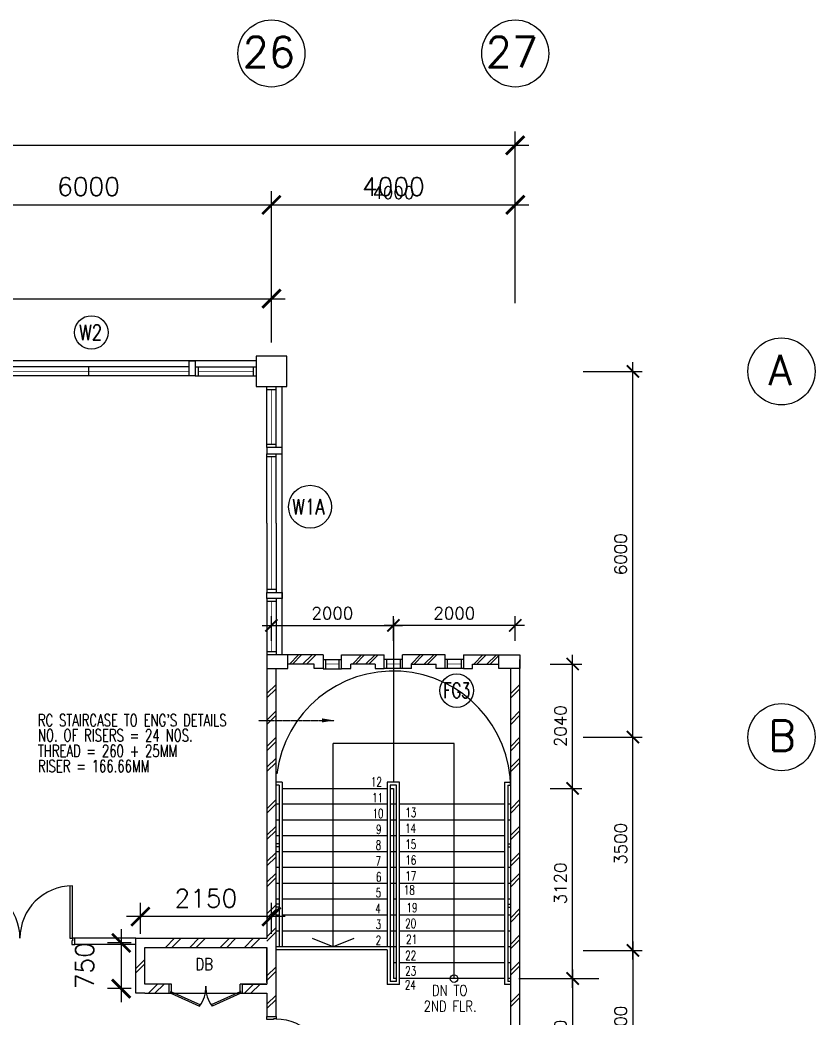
# Model space of a CAD drawing. Extents: x 2266480 to 2405436, y -858634 to -757865.
# Drawn here: x 2392394 to 2405436, y -775532 to -759158 of the extents above; entities that cross this region are included whole.
import ezdxf

# ---------------------------------------------------------------- set-up
doc = ezdxf.new("R2010")
doc.units = 0
doc.header["$LTSCALE"] = 10
doc.header["$MEASUREMENT"] = 0
doc.linetypes.add('DASHDOT', pattern=[1, 0.5, -0.25, 0, -0.25])
doc.linetypes.add('DIVIDE', pattern=[1.25, 0.5, -0.25, 0, -0.25, 0, -0.25])
doc.layers.get('0').update_dxf_attribs({"linetype": 'CONTINUOUS'})
doc.layers.get('DEFPOINTS').update_dxf_attribs({"linetype": 'CONTINUOUS'})
for name, color, linetype in [('COL', 3, 'CONTINUOUS'), ('DIM', 7, 'CONTINUOUS'), ('DOOR', 5, 'CONTINUOUS'), ('DR', 7, 'CONTINUOUS'), ('FG-T', 7, 'CONTINUOUS'), ('GRID-T', 7, 'CONTINUOUS'), ('H', 1, 'CONTINUOUS'), ('hatch', 7, 'CONTINUOUS'), ('LINE', 7, 'CONTINUOUS'), ('partition', 7, 'CONTINUOUS'), ('PL', 5, 'CONTINUOUS'), ('stair', 7, 'CONTINUOUS'), ('T25', 7, 'CONTINUOUS'), ('WALL', 2, 'CONTINUOUS'), ('WIN', 5, 'CONTINUOUS'), ('WIN-T', 7, 'CONTINUOUS'), ('WP', 50, 'DIVIDE')]:
    doc.layers.add(name, color=color, linetype=linetype)
doc.styles.add('ROMANS', font='romans')
doc.styles.get("Standard").update_dxf_attribs({"font": 'ROMANS.SHX'})
doc.dimstyles.new('STANDARD$0', dxfattribs={"dimscale": 0, "dimtxt": 8, "dimasz": 6, "dimexe": 1, "dimexo": 1, "dimgap": 3, "dimtad": 1, "dimdec": 0, "dimlfac": -1, "dimrnd": 1, "dimzin": 0, "dimdsep": 46, "dimtxsty": 'Standard', "dimcen": 0, "dimclrd": 5, "dimclre": 250, "dimadec": 0, "dimazin": 0, "dimtfac": 1, "dimtdec": 4, "dimtofl": 0, "dimtmove": 0, "dimatfit": 3, "dimfxl": 1, "dimtolj": 1, "dimtzin": 0, "dimarcsym": 0})

# ---------------------------------------------------------------- blocks, each defined once
blk = doc.blocks.new('_ARCHTICK')
at = {"color": 0, "linetype": 'ByBlock', "const_width": 0.15}
blk.add_lwpolyline([(-0.5, -0.5), (0.5, 0.5)], dxfattribs=at)
blk = doc.blocks.new('*D69')
at = {"layer": 'DEFPOINTS', "color": 0, "transparency": 16777216}
for p in [(2400519, -762192), (2396519, -763953), (2400519, -763953)]:
    blk.add_point(p, dxfattribs=at)
at = {"layer": 'DIM', "color": 7, "lineweight": -2, "transparency": 16777216}
for p, q in [((2396519, -763803), (2396519, -762042)), ((2400519, -763803), (2400519, -762042)), ((2396369, -762192), (2400669, -762192))]:
    blk.add_line(p, q, dxfattribs=at)
at = {"layer": 'DIM', "color": 7, "lineweight": -2, "transparency": 16777216, "xscale": 200, "yscale": 200, "zscale": 200, "rotation": 180}
blk.add_blockref('_ARCHTICK', (2396519, -762192), dxfattribs=at)
at = {"layer": 'DIM', "color": 7, "lineweight": -2, "transparency": 16777216, "xscale": 200, "yscale": 200, "zscale": 200}
blk.add_blockref('_ARCHTICK', (2400519, -762192), dxfattribs=at)
at = {"layer": 'DIM', "color": 7, "transparency": 16777216, "insert": (2398519, -761992), "char_height": 200, "attachment_point": 5, "style": 'ROMANS'}
blk.add_mtext('\\A1;4000', dxfattribs=at)
blk = doc.blocks.new('*D181')
at = {"layer": 'DEFPOINTS', "color": 0, "transparency": 16777216}
for p in [(2400940, -771764), (2401460, -771764), (2400940, -774884)]:
    blk.add_point(p, dxfattribs=at)
at = {"layer": 'DIM', "color": 7, "lineweight": -2, "transparency": 16777216}
for p, q in [((2401460, -775034), (2401460, -771614)), ((2401090, -771764), (2401610, -771764)), ((2401090, -774884), (2401610, -774884))]:
    blk.add_line(p, q, dxfattribs=at)
at = {"layer": 'DIM', "color": 7, "lineweight": -2, "transparency": 16777216, "xscale": 200, "yscale": 200, "zscale": 200}
for p, rotation in [((2401460, -771764), 90), ((2401460, -774884), 270)]:
    blk.add_blockref('_ARCHTICK', p, dxfattribs=dict(at, rotation=rotation))
at = {"layer": 'DIM', "color": 7, "transparency": 16777216, "insert": (2401260, -773324), "char_height": 200, "attachment_point": 5, "rotation": 90, "style": 'ROMANS'}
blk.add_mtext('\\A1;3120', dxfattribs=at)
blk = doc.blocks.new('*D182')
at = {"layer": 'DEFPOINTS', "color": 0, "transparency": 16777216}
for p in [(2400940, -769724), (2401460, -769724), (2400940, -771764)]:
    blk.add_point(p, dxfattribs=at)
at = {"layer": 'DIM', "color": 7, "lineweight": -2, "transparency": 16777216}
for p, q in [((2401460, -771914), (2401460, -769574)), ((2401090, -769724), (2401610, -769724)), ((2401090, -771764), (2401610, -771764))]:
    blk.add_line(p, q, dxfattribs=at)
at = {"layer": 'DIM', "color": 7, "lineweight": -2, "transparency": 16777216, "xscale": 200, "yscale": 200, "zscale": 200}
for p, rotation in [((2401460, -769724), 90), ((2401460, -771764), 270)]:
    blk.add_blockref('_ARCHTICK', p, dxfattribs=dict(at, rotation=rotation))
at = {"layer": 'DIM', "color": 7, "transparency": 16777216, "insert": (2401260, -770744), "char_height": 200, "attachment_point": 5, "rotation": 90, "style": 'ROMANS'}
blk.add_mtext('\\A1;2040', dxfattribs=at)
blk = doc.blocks.new('*D183')
at = {"layer": 'DEFPOINTS', "color": 0, "transparency": 16777216}
for p in [(2400940, -774884), (2400940, -776924), (2401460, -776924)]:
    blk.add_point(p, dxfattribs=at)
at = {"layer": 'DIM', "color": 7, "lineweight": -2, "transparency": 16777216}
for p, q in [((2401460, -774734), (2401460, -777074)), ((2401090, -774884), (2401610, -774884)), ((2401090, -776924), (2401610, -776924))]:
    blk.add_line(p, q, dxfattribs=at)
at = {"layer": 'DIM', "color": 7, "lineweight": -2, "transparency": 16777216, "xscale": 200, "yscale": 200, "zscale": 200}
for p, rotation in [((2401460, -774884), 90), ((2401460, -776924), 270)]:
    blk.add_blockref('_ARCHTICK', p, dxfattribs=dict(at, rotation=rotation))
at = {"layer": 'DIM', "color": 7, "transparency": 16777216, "insert": (2401260, -775904), "char_height": 200, "attachment_point": 5, "rotation": 90, "style": 'ROMANS'}
blk.add_mtext('\\A1;2040', dxfattribs=at)
blk = doc.blocks.new('*D184')
at = {"layer": 'DEFPOINTS', "color": 0, "transparency": 16777216}
for p in [(2401481, -774424), (2401481, -776924), (2402449, -776924)]:
    blk.add_point(p, dxfattribs=at)
at = {"layer": 'DIM', "color": 7, "lineweight": -2, "transparency": 16777216}
for p, q in [((2402449, -774274), (2402449, -777074)), ((2401631, -774424), (2402599, -774424)), ((2401631, -776924), (2402599, -776924))]:
    blk.add_line(p, q, dxfattribs=at)
at = {"layer": 'DIM', "color": 7, "lineweight": -2, "transparency": 16777216, "xscale": 200, "yscale": 200, "zscale": 200}
for p, rotation in [((2402449, -774424), 90), ((2402449, -776924), 270)]:
    blk.add_blockref('_ARCHTICK', p, dxfattribs=dict(at, rotation=rotation))
at = {"layer": 'DIM', "color": 7, "transparency": 16777216, "insert": (2402249, -775674), "char_height": 200, "attachment_point": 5, "rotation": 90, "style": 'ROMANS'}
blk.add_mtext('\\A1;2500', dxfattribs=at)
blk = doc.blocks.new('*D185')
at = {"layer": 'DEFPOINTS', "color": 0, "transparency": 16777216}
for p in [(2401481, -764924), (2402449, -764924), (2401481, -770924)]:
    blk.add_point(p, dxfattribs=at)
at = {"layer": 'DIM', "color": 7, "lineweight": -2, "transparency": 16777216}
for p, q in [((2402449, -771074), (2402449, -764774)), ((2401631, -764924), (2402599, -764924)), ((2401631, -770924), (2402599, -770924))]:
    blk.add_line(p, q, dxfattribs=at)
at = {"layer": 'DIM', "color": 7, "lineweight": -2, "transparency": 16777216, "xscale": 200, "yscale": 200, "zscale": 200}
for p, rotation in [((2402449, -764924), 90), ((2402449, -770924), 270)]:
    blk.add_blockref('_ARCHTICK', p, dxfattribs=dict(at, rotation=rotation))
at = {"layer": 'DIM', "color": 7, "transparency": 16777216, "insert": (2402249, -767924), "char_height": 200, "attachment_point": 5, "rotation": 90, "style": 'ROMANS'}
blk.add_mtext('\\A1;6000', dxfattribs=at)
blk = doc.blocks.new('*D186')
at = {"layer": 'DEFPOINTS', "color": 0, "transparency": 16777216}
for p in [(2401481, -770924), (2402449, -770924), (2401481, -774424)]:
    blk.add_point(p, dxfattribs=at)
at = {"layer": 'DIM', "color": 7, "lineweight": -2, "transparency": 16777216}
for p, q in [((2402449, -774574), (2402449, -770774)), ((2401631, -770924), (2402599, -770924)), ((2401631, -774424), (2402599, -774424))]:
    blk.add_line(p, q, dxfattribs=at)
at = {"layer": 'DIM', "color": 7, "lineweight": -2, "transparency": 16777216, "xscale": 200, "yscale": 200, "zscale": 200}
for p, rotation in [((2402449, -770924), 90), ((2402449, -774424), 270)]:
    blk.add_blockref('_ARCHTICK', p, dxfattribs=dict(at, rotation=rotation))
at = {"layer": 'DIM', "color": 7, "transparency": 16777216, "insert": (2402249, -772674), "char_height": 200, "attachment_point": 5, "rotation": 90, "style": 'ROMANS'}
blk.add_mtext('\\A1;3500', dxfattribs=at)
blk = doc.blocks.new('*D118')
at = {"layer": 'DEFPOINTS', "color": 0, "transparency": 16777216}
for p in [(2398519, -769091), (2398519, -769494), (2400519, -769494)]:
    blk.add_point(p, dxfattribs=at)
at = {"layer": 'DIM', "color": 7, "lineweight": -2, "transparency": 16777216}
for p, q in [((2398519, -769344), (2398519, -768941)), ((2400519, -769344), (2400519, -768941)), ((2400669, -769091), (2398369, -769091))]:
    blk.add_line(p, q, dxfattribs=at)
at = {"layer": 'DIM', "color": 7, "lineweight": -2, "transparency": 16777216, "xscale": 200, "yscale": 200, "zscale": 200}
for p, rotation in [((2398519, -769091), 180.0000000117394), ((2400519, -769091), 1.173932950848666e-08)]:
    blk.add_blockref('_ARCHTICK', p, dxfattribs=dict(at, rotation=rotation))
at = {"layer": 'DIM', "color": 7, "transparency": 16777216, "insert": (2399519, -768891), "char_height": 200, "attachment_point": 5, "rotation": 0, "style": 'ROMANS'}
blk.add_mtext('\\A1;2000', dxfattribs=at)
blk = doc.blocks.new('*D119')
at = {"layer": 'DEFPOINTS', "color": 0, "transparency": 16777216}
for p in [(2398519, -769091), (2396519, -769494), (2398519, -769494)]:
    blk.add_point(p, dxfattribs=at)
at = {"layer": 'DIM', "color": 7, "lineweight": -2, "transparency": 16777216}
for p, q in [((2396519, -769344), (2396519, -768941)), ((2398519, -769344), (2398519, -768941)), ((2396369, -769091), (2398669, -769091))]:
    blk.add_line(p, q, dxfattribs=at)
at = {"layer": 'DIM', "color": 7, "lineweight": -2, "transparency": 16777216, "xscale": 200, "yscale": 200, "zscale": 200, "rotation": 180}
blk.add_blockref('_ARCHTICK', (2396519, -769091), dxfattribs=at)
at = {"layer": 'DIM', "color": 7, "lineweight": -2, "transparency": 16777216, "xscale": 200, "yscale": 200, "zscale": 200}
blk.add_blockref('_ARCHTICK', (2398519, -769091), dxfattribs=at)
at = {"layer": 'DIM', "color": 7, "transparency": 16777216, "insert": (2397519, -768891), "char_height": 200, "attachment_point": 5, "style": 'ROMANS'}
blk.add_mtext('\\A1;2000', dxfattribs=at)
blk = doc.blocks.new('DR-900-B')
at = {"layer": 'DR'}
for p, q in [((0, 900), (-150, 900)), ((-150, 900), (-150, 860)), ((-150, 860), (-110, 860)), ((-110, 860), (-110, 850)), ((-110, 850), (0, 850)), ((0, 850), (0, 900)), ((-150, 40), (-970, 40)), ((-969, 80), (-150, 80)), ((-150, 80), (-150, 40)), ((-150, 40), (-110, 40)), ((-150, 0), (-150, 40)), ((0, 0), (-150, 0)), ((-110, 50), (0, 50)), ((-110, 40), (-110, 50)), ((0, 50), (0, 0))]:
    blk.add_line(p, q, dxfattribs=at)
blk.add_arc((-150, 40), 820, 90, 180, dxfattribs=at)
blk = doc.blocks.new('*D282')
at = {"layer": 'DEFPOINTS', "color": 0, "transparency": 16777216}
for p in [(2396519, -762192), (2390519, -763953), (2396519, -763953)]:
    blk.add_point(p, dxfattribs=at)
at = {"layer": 'DIM', "color": 7, "lineweight": -2, "transparency": 16777216}
for p, q in [((2390519, -763728), (2390519, -761967)), ((2396519, -763728), (2396519, -761967)), ((2390294, -762192), (2396744, -762192))]:
    blk.add_line(p, q, dxfattribs=at)
at = {"layer": 'DIM', "color": 7, "lineweight": -2, "transparency": 16777216, "xscale": 300, "yscale": 300, "zscale": 300, "rotation": 180}
blk.add_blockref('_ARCHTICK', (2390519, -762192), dxfattribs=at)
at = {"layer": 'DIM', "color": 7, "lineweight": -2, "transparency": 16777216, "xscale": 300, "yscale": 300, "zscale": 300}
blk.add_blockref('_ARCHTICK', (2396519, -762192), dxfattribs=at)
at = {"layer": 'DIM', "color": 7, "transparency": 16777216, "insert": (2393519, -761892), "char_height": 300, "attachment_point": 5, "style": 'ROMANS'}
blk.add_mtext('\\A1;6000', dxfattribs=at)
blk = doc.blocks.new('*D283')
at = {"layer": 'DEFPOINTS', "color": 0, "transparency": 16777216}
for p in [(2400519, -762192), (2396519, -763953), (2400519, -763953)]:
    blk.add_point(p, dxfattribs=at)
at = {"layer": 'DIM', "color": 7, "lineweight": -2, "transparency": 16777216}
for p, q in [((2396519, -763728), (2396519, -761967)), ((2400519, -763728), (2400519, -761967)), ((2396294, -762192), (2400744, -762192))]:
    blk.add_line(p, q, dxfattribs=at)
at = {"layer": 'DIM', "color": 7, "lineweight": -2, "transparency": 16777216, "xscale": 300, "yscale": 300, "zscale": 300, "rotation": 180}
blk.add_blockref('_ARCHTICK', (2396519, -762192), dxfattribs=at)
at = {"layer": 'DIM', "color": 7, "lineweight": -2, "transparency": 16777216, "xscale": 300, "yscale": 300, "zscale": 300}
blk.add_blockref('_ARCHTICK', (2400519, -762192), dxfattribs=at)
at = {"layer": 'DIM', "color": 7, "transparency": 16777216, "insert": (2398519, -761892), "char_height": 300, "attachment_point": 5, "style": 'ROMANS'}
blk.add_mtext('\\A1;4000', dxfattribs=at)
blk = doc.blocks.new('*D284')
at = {"layer": 'DEFPOINTS', "color": 0, "transparency": 16777216}
for p in [(2400519, -761215), (2325519, -763953), (2400519, -763953)]:
    blk.add_point(p, dxfattribs=at)
at = {"layer": 'DIM', "color": 7, "lineweight": -2, "transparency": 16777216}
for p, q in [((2325519, -763728), (2325519, -760990)), ((2400519, -763728), (2400519, -760990)), ((2325294, -761215), (2400744, -761215))]:
    blk.add_line(p, q, dxfattribs=at)
at = {"layer": 'DIM', "color": 7, "lineweight": -2, "transparency": 16777216, "xscale": 300, "yscale": 300, "zscale": 300, "rotation": 180}
blk.add_blockref('_ARCHTICK', (2325519, -761215), dxfattribs=at)
at = {"layer": 'DIM', "color": 7, "lineweight": -2, "transparency": 16777216, "xscale": 300, "yscale": 300, "zscale": 300}
blk.add_blockref('_ARCHTICK', (2400519, -761215), dxfattribs=at)
at = {"layer": 'DIM', "color": 7, "transparency": 16777216, "insert": (2363019, -760915), "char_height": 300, "attachment_point": 5, "style": 'ROMANS'}
blk.add_mtext('\\A1;75000', dxfattribs=at)
blk = doc.blocks.new('*D288')
at = {"layer": 'DEFPOINTS', "color": 0, "transparency": 16777216}
for p in [(2394369, -773868), (2394369, -774374), (2396519, -774374)]:
    blk.add_point(p, dxfattribs=at)
at = {"layer": 'DIM', "color": 7, "lineweight": -2, "transparency": 16777216}
for p, q in [((2394369, -774149), (2394369, -773643)), ((2396519, -774149), (2396519, -773643)), ((2396744, -773868), (2394144, -773868))]:
    blk.add_line(p, q, dxfattribs=at)
at = {"layer": 'DIM', "color": 7, "lineweight": -2, "transparency": 16777216, "xscale": 300, "yscale": 300, "zscale": 300, "rotation": 180}
blk.add_blockref('_ARCHTICK', (2394369, -773868), dxfattribs=at)
at = {"layer": 'DIM', "color": 7, "lineweight": -2, "transparency": 16777216, "xscale": 300, "yscale": 300, "zscale": 300}
blk.add_blockref('_ARCHTICK', (2396519, -773868), dxfattribs=at)
at = {"layer": 'DIM', "color": 7, "transparency": 16777216, "insert": (2395444, -773568), "char_height": 300, "attachment_point": 5, "style": 'ROMANS'}
blk.add_mtext('\\A1;2150', dxfattribs=at)
blk = doc.blocks.new('*D289')
at = {"layer": 'DEFPOINTS', "color": 0, "transparency": 16777216}
for p in [(2394444, -774299), (2394055, -775049), (2394444, -775049)]:
    blk.add_point(p, dxfattribs=at)
at = {"layer": 'DIM', "color": 7, "lineweight": -2, "transparency": 16777216}
for p, q in [((2394055, -774074), (2394055, -775274)), ((2394219, -774299), (2393830, -774299)), ((2394219, -775049), (2393830, -775049))]:
    blk.add_line(p, q, dxfattribs=at)
at = {"layer": 'DIM', "color": 7, "lineweight": -2, "transparency": 16777216, "xscale": 300, "yscale": 300, "zscale": 300}
for p, rotation in [((2394055, -774299), 90), ((2394055, -775049), 270)]:
    blk.add_blockref('_ARCHTICK', p, dxfattribs=dict(at, rotation=rotation))
at = {"layer": 'DIM', "color": 7, "transparency": 16777216, "insert": (2393455, -774674), "char_height": 300, "attachment_point": 5, "rotation": 90, "style": 'ROMANS'}
blk.add_mtext('\\A1;750', dxfattribs=at)
blk = doc.blocks.new('*D305')
at = {"layer": 'DEFPOINTS', "color": 0, "transparency": 16777216}
for p in [(2396519, -763731), (2382019, -764187), (2396519, -764674)]:
    blk.add_point(p, dxfattribs=at)
at = {"layer": 'DIM', "color": 7, "lineweight": -2, "transparency": 16777216}
for p, q in [((2382019, -763962), (2382019, -763506)), ((2396519, -764449), (2396519, -763506)), ((2381794, -763731), (2396744, -763731))]:
    blk.add_line(p, q, dxfattribs=at)
at = {"layer": 'DIM', "color": 7, "lineweight": -2, "transparency": 16777216, "xscale": 300, "yscale": 300, "zscale": 300, "rotation": 180}
blk.add_blockref('_ARCHTICK', (2382019, -763731), dxfattribs=at)
at = {"layer": 'DIM', "color": 7, "lineweight": -2, "transparency": 16777216, "xscale": 300, "yscale": 300, "zscale": 300}
blk.add_blockref('_ARCHTICK', (2396519, -763731), dxfattribs=at)
at = {"layer": 'DIM', "color": 7, "transparency": 16777216, "insert": (2389269, -763431), "char_height": 300, "attachment_point": 5, "style": 'ROMANS'}
blk.add_mtext('\\A1;14500', dxfattribs=at)
blk = doc.blocks.new('A$C158D7994')
at = {"layer": 'WP', "linetype": 'DASHDOT'}
blk.add_line((70860, -1075), (72104, -1075), dxfattribs=at)
blk.add_solid([(71904, -1042), (71904, -1109), (72104, -1075)], dxfattribs=at)
at = {"layer": 'WP', "linetype": 'DASHDOT', "style": 'ROMANS', "width": 0.7}
for s, p in [("RC STAIRCASE TO ENG'S DETAILS", (67243, -1172)), ('NO. OF RISERS = 24 NOS.', (67244, -1420)), ('THREAD = 260 + 25MM', (67244, -1675)), ('RISER = 166.66MM', (67244, -1925))]:
    blk.add_text(s, height=200, dxfattribs=at).set_placement(p)

msp = doc.modelspace()

# ---------------------------------------------------------------- linework, layer by layer
at = {"color": 0}
for p, q in [((2396269.4, -764749.1), (2390769.4, -764749.1)), ((2396694.4, -769574.1), (2396694.4, -765174.1))]:
    msp.add_line(p, q, dxfattribs=at)
at = {"layer": 'COL', "color": 0}
for points in [[(2396769.4, -764674.1), (2396269.4, -764674.1), (2396269.4, -765174.1), (2396769.4, -765174.1)], [(2396787.4, -769574.1), (2396444.4, -769574.1), (2396444.4, -769799.1), (2396787.4, -769799.1)], [(2396787.4, -769574.1), (2396444.4, -769574.1), (2396444.4, -769799.1), (2396787.4, -769799.1)], [(2400251.4, -769574.1), (2400594.4, -769574.1), (2400594.4, -769799.1), (2400251.4, -769799.1)]]:
    msp.add_lwpolyline(points, close=True, dxfattribs=at)
at = {"layer": 'DOOR', "color": 0}
for p, q in [((2394843.3, -775124.1), (2394868.3, -775124.1)), ((2394881.3, -774974.1), (2394845.5, -774974.1)), ((2394868.3, -775124.1), (2394868.3, -775099.1)), ((2394868.3, -775099.1), (2394881.3, -775099.1)), ((2394882.1, -775103.3), (2394868.3, -775124.1)), ((2394868.3, -775124.1), (2395339.3, -775337.4)), ((2394881.3, -775099.1), (2394881.3, -774974.1)), ((2394882.1, -775103.3), (2395354.2, -775317.3)), ((2396004.5, -775103.3), (2395532.4, -775317.3)), ((2396018.3, -775124.1), (2395547.3, -775337.4)), ((2396004.5, -775103.3), (2396018.3, -775124.1)), ((2396005.3, -775099.1), (2396005.3, -774974.1)), ((2396043.3, -774974.1), (2396005.3, -774974.1)), ((2396018.3, -775099.1), (2396005.3, -775099.1)), ((2396018.3, -775124.1), (2396018.3, -775099.1))]:
    msp.add_line(p, q, dxfattribs=at)
for centre, start, end in [((2394945.9, -775030.4), 322.03455, 2.4491), ((2395940.7, -775030.4), 177.5509, 217.96545)]:
    msp.add_arc(centre, 499, start, end, dxfattribs=at)
at = {"layer": 'DR', "color": 0}
for p, q in [((2393214.4, -773365), (2393214.4, -774224.1)), ((2393254.4, -774224.1), (2393254.4, -773364.1)), ((2393214.4, -774224.1), (2393254.4, -774224.1)), ((2393244.4, -774264.1), (2393244.4, -774324.1)), ((2393254.4, -774264.1), (2393244.4, -774264.1)), ((2393254.4, -774224.1), (2393254.4, -774264.1)), ((2393294.4, -774224.1), (2393254.4, -774224.1)), ((2393294.4, -774324.1), (2393294.4, -774224.1)), ((2393244.4, -774324.1), (2393294.4, -774324.1))]:
    msp.add_line(p, q, dxfattribs=at)
for centre, start, end in [((2391534.4, -774224.1), 0, 90), ((2393254.4, -774224.1), 90, 179.99993)]:
    msp.add_arc(centre, 860, start, end, dxfattribs=at)
at = {"layer": 'FG-T', "color": 0}
msp.add_circle((2399557.8, -770160.3), 275, dxfattribs=at)
at = {"layer": 'GRID-T', "color": 0}
for centre in [(2396519.4, -759708.3), (2400519.4, -759708.3), (2404886, -764924.1), (2404886, -770924.1)]:
    msp.add_circle(centre, 550, dxfattribs=at)
at = {"layer": 'H', "color": 0}
for p, q in [((2396813.4, -769724.1), (2396963.4, -769574.1)), ((2396865, -769724.1), (2397015, -769574.1)), ((2397030.1, -769726.3), (2397180.1, -769576.3)), ((2397091.9, -769726.3), (2397241.9, -769576.3)), ((2397846.6, -769724.1), (2397996.6, -769574.1)), ((2397898.2, -769724.1), (2398048.2, -769574.1)), ((2398063.3, -769726.3), (2398213.3, -769576.3)), ((2398114.9, -769726.3), (2398264.9, -769576.3)), ((2398809.1, -769724.1), (2398959.1, -769574.1)), ((2398860.7, -769724.1), (2399010.7, -769574.1)), ((2399025.8, -769726.3), (2399175.8, -769576.3)), ((2399077.4, -769726.3), (2399227.4, -769576.3)), ((2399837.7, -769724.1), (2399987.7, -769574.1)), ((2399889.4, -769724.1), (2400039.4, -769574.1)), ((2400054.4, -769726.3), (2400204.4, -769576.3)), ((2400106.1, -769726.3), (2400256.1, -769576.3)), ((2394443.4, -774570.3), (2394293.4, -774720.3)), ((2394443.4, -774641), (2394293.4, -774791))]:
    msp.add_line(p, q, dxfattribs=at)
at = {"layer": 'hatch', "color": 0}
for p, q in [((2396594.4, -770058.6), (2396444.4, -770208.6)), ((2396594.4, -770130.2), (2396444.4, -770280.2)), ((2400594.4, -770058.6), (2400444.4, -770208.6)), ((2400594.4, -770130.2), (2400444.4, -770280.2)), ((2396594.4, -770492.6), (2396444.4, -770642.6)), ((2400594.4, -770492.6), (2400444.4, -770642.6)), ((2396594.4, -770564.2), (2396444.4, -770714.2)), ((2400594.4, -770564.2), (2400444.4, -770714.2)), ((2396594.4, -770925.5), (2396444.4, -771075.5)), ((2396594.4, -770997.1), (2396444.4, -771147.1)), ((2400594.4, -770925.5), (2400444.4, -771075.5)), ((2400594.4, -770997.1), (2400444.4, -771147.1)), ((2396594.4, -771266.3), (2396444.4, -771416.3)), ((2396594.4, -771337.9), (2396444.4, -771487.9)), ((2400594.4, -771266.3), (2400444.4, -771416.3)), ((2400594.4, -771337.9), (2400444.4, -771487.9)), ((2396594.4, -771947.6), (2396444.4, -772097.6)), ((2400594.4, -771947.6), (2400444.4, -772097.6)), ((2396594.4, -772019.2), (2396444.4, -772169.2)), ((2400594.4, -772019.2), (2400444.4, -772169.2)), ((2396594.4, -772381.6), (2396444.4, -772531.6)), ((2396594.4, -772453.2), (2396444.4, -772603.2)), ((2400594.4, -772381.6), (2400444.4, -772531.6)), ((2400594.4, -772453.2), (2400444.4, -772603.2)), ((2396594.4, -772814.5), (2396444.4, -772964.5)), ((2400594.4, -772814.5), (2400444.4, -772964.5)), ((2396594.4, -772886.1), (2396444.4, -773036.1)), ((2400594.4, -772886.1), (2400444.4, -773036.1)), ((2396594.4, -773155.3), (2396444.4, -773305.3)), ((2400594.4, -773155.3), (2400444.4, -773305.3)), ((2396594.4, -773226.9), (2396444.4, -773376.9)), ((2400594.4, -773226.9), (2400444.4, -773376.9)), ((2396594.4, -773672.2), (2396444.4, -773822.2)), ((2396594.4, -773743.8), (2396444.4, -773893.8)), ((2400594.4, -773735.6), (2400444.4, -773885.6)), ((2400594.4, -773807.2), (2400444.4, -773957.2)), ((2396594.4, -774048.3), (2396444.4, -774198.3)), ((2396594.4, -774119.9), (2396444.4, -774269.9)), ((2394781.7, -774374.1), (2394931.7, -774224.1)), ((2394887.8, -774374.1), (2395037.8, -774224.1)), ((2395180.2, -774374.1), (2395330.2, -774224.1)), ((2395286.2, -774374.1), (2395436.2, -774224.1)), ((2395679, -774374.1), (2395829, -774224.1)), ((2395785.1, -774374.1), (2395935.1, -774224.1)), ((2396077.5, -774374.1), (2396227.5, -774224.1)), ((2396183.5, -774374.1), (2396333.5, -774224.1)), ((2400594.4, -774169.6), (2400444.4, -774319.6)), ((2400594.4, -774241.2), (2400444.4, -774391.2)), ((2400594.4, -774602.5), (2400444.4, -774752.5)), ((2396594.4, -774691.8), (2396444.4, -774841.8)), ((2396594.4, -774763.4), (2396444.4, -774913.4)), ((2400594.4, -774674.1), (2400444.4, -774824.1)), ((2394501.9, -775124.1), (2394651.9, -774974.1)), ((2394608, -775124.1), (2394758, -774974.1)), ((2396077.5, -775124.1), (2396227.5, -774974.1)), ((2396183.5, -775124.1), (2396333.5, -774974.1)), ((2400594.4, -775122.6), (2400444.4, -775272.6)), ((2396594.4, -775154.9), (2396444.4, -775304.9)), ((2396594.4, -775226.6), (2396444.4, -775376.6)), ((2400594.4, -775194.2), (2400444.4, -775344.2))]:
    msp.add_line(p, q, dxfattribs=at)
at = {"layer": 'LINE', "color": 0}
msp.add_lwpolyline([(2394843.3, -775124.1), (2396018.3, -775124.1), (2396043.3, -775124.1)], dxfattribs=at)
at = {"layer": 'partition', "color": 0}
msp.add_line((2394294.4, -774224.1), (2393294.4, -774224.1), dxfattribs=at)
msp.add_lwpolyline([(2394294.4, -774324.1), (2393294.4, -774324.1)], dxfattribs=at)
at = {"layer": 'PL', "color": 0}
for p, q in [((2397369.4, -769649.1), (2397669.4, -769649.1)), ((2397407.4, -769649.1), (2397407.4, -769799.1)), ((2398669.4, -769649.1), (2398369.4, -769649.1)), ((2398407.4, -769649.1), (2398407.4, -769799.1)), ((2398631.4, -769649.1), (2398631.4, -769799.1)), ((2399669.4, -769649.1), (2399369.4, -769649.1)), ((2399631.4, -769649.1), (2399631.4, -769799.1)), ((2397369.4, -769800.5), (2397669.4, -769800.5)), ((2398669.4, -769799.1), (2398369.4, -769799.1)), ((2399669.4, -769799.1), (2399369.4, -769799.1))]:
    msp.add_line(p, q, dxfattribs=at)
at = {"layer": 'stair', "color": 0}
for p, q in [((2398519.4, -768990.6), (2398519.4, -771664.1)), ((2397531.9, -774364.1), (2397531.9, -771028)), ((2399516, -771028), (2397531.9, -771028)), ((2399516, -774884.1), (2399516, -771028)), ((2396694.4, -771664.1), (2396594.4, -771664.1)), ((2396694.4, -771664.1), (2396694.4, -774364.1)), ((2398419.4, -771664.1), (2398419.4, -774364.1)), ((2398619.4, -771664.1), (2398419.4, -771664.1)), ((2398619.4, -774984.1), (2398619.4, -771664.1)), ((2400344.4, -771664.1), (2400444.4, -771664.1)), ((2400344.4, -771664.1), (2400344.4, -774984.1)), ((2396644.4, -771714.1), (2396594.4, -771714.1)), ((2396644.4, -771714.1), (2396644.4, -774364.1)), ((2396694.4, -771764.1), (2398419.4, -771764.1)), ((2398469.4, -771714.1), (2398469.4, -774364.1)), ((2398569.4, -771714.1), (2398469.4, -771714.1)), ((2398469.4, -771764.1), (2398519.4, -771764.1)), ((2398519.4, -771764.1), (2398519.4, -773563.4)), ((2398519.4, -771764.1), (2398519.4, -774884.1)), ((2398569.4, -774934.1), (2398569.4, -771714.1)), ((2400394.4, -771714.1), (2400444.4, -771714.1)), ((2400394.4, -771714.1), (2400394.4, -774934.1)), ((2396644.4, -772024.1), (2396594.4, -772024.1)), ((2398419.4, -772024.1), (2396694.4, -772024.1)), ((2398519.4, -772024.1), (2398469.4, -772024.1)), ((2398569.4, -772024.1), (2398519.4, -772024.1)), ((2398569.4, -772024.1), (2398519.4, -772024.1)), ((2400344.4, -772024.1), (2398619.4, -772024.1)), ((2400444.4, -772024.1), (2400394.4, -772024.1)), ((2396644.4, -772284.1), (2396594.4, -772284.1)), ((2398419.4, -772284.1), (2396694.4, -772284.1)), ((2398519.4, -772284.1), (2398469.4, -772284.1)), ((2398569.4, -772284.1), (2398519.4, -772284.1)), ((2398569.4, -772284.1), (2398519.4, -772284.1)), ((2400344.4, -772284.1), (2398619.4, -772284.1)), ((2400444.4, -772284.1), (2400394.4, -772284.1)), ((2396644.4, -772544.1), (2396594.4, -772544.1)), ((2398419.4, -772544.1), (2396694.4, -772544.1)), ((2398519.4, -772544.1), (2398469.4, -772544.1)), ((2398569.4, -772544.1), (2398519.4, -772544.1)), ((2398569.4, -772544.1), (2398519.4, -772544.1)), ((2400344.4, -772544.1), (2398619.4, -772544.1)), ((2396644.4, -772675.8), (2396594.4, -772675.8)), ((2396644.4, -772725.8), (2396594.4, -772725.8)), ((2396644.4, -772804.1), (2396594.4, -772804.1)), ((2398419.4, -772804.1), (2396694.4, -772804.1)), ((2398519.4, -772804.1), (2398469.4, -772804.1)), ((2398569.4, -772804.1), (2398519.4, -772804.1)), ((2398569.4, -772804.1), (2398519.4, -772804.1)), ((2400344.4, -772804.1), (2398619.4, -772804.1)), ((2400394.4, -772675.8), (2400444.4, -772675.8)), ((2400394.4, -772725.8), (2400444.4, -772725.8)), ((2396644.4, -773064.1), (2396594.4, -773064.1)), ((2398419.4, -773064.1), (2396694.4, -773064.1)), ((2398519.4, -773064.1), (2398469.4, -773064.1)), ((2398569.4, -773064.1), (2398519.4, -773064.1)), ((2398569.4, -773064.1), (2398519.4, -773064.1)), ((2400344.4, -773064.1), (2398619.4, -773064.1)), ((2400444.4, -773064.1), (2400394.4, -773064.1)), ((2396644.4, -773324.1), (2396594.4, -773324.1)), ((2398419.4, -773324.1), (2396694.4, -773324.1)), ((2398519.4, -773324.1), (2398469.4, -773324.1)), ((2398569.4, -773324.1), (2398519.4, -773324.1)), ((2398569.4, -773324.1), (2398523.8, -773324.1)), ((2400344.4, -773324.1), (2398619.4, -773324.1)), ((2400444.4, -773324.1), (2400394.4, -773324.1)), ((2396644.4, -773584.1), (2396594.4, -773584.1)), ((2398419.4, -773584.1), (2396694.4, -773584.1)), ((2398569.4, -773584.1), (2398519.4, -773584.1)), ((2400344.4, -773584.1), (2398619.4, -773584.1)), ((2400444.4, -773584.1), (2400394.4, -773584.1)), ((2396644.4, -773662.4), (2396594.4, -773662.4)), ((2396644.4, -773712.4), (2396594.4, -773712.4)), ((2400394.4, -773662.4), (2400444.4, -773662.4)), ((2400394.4, -773712.4), (2400444.4, -773712.4)), ((2396644.4, -773844.1), (2396594.4, -773844.1)), ((2398419.4, -773844.1), (2396694.4, -773844.1)), ((2398519.4, -773844.1), (2398469.4, -773844.1)), ((2398519.4, -773844.1), (2398469.4, -773844.1)), ((2398569.4, -773844.1), (2398519.4, -773844.1)), ((2400344.4, -773844.1), (2398619.4, -773844.1)), ((2400444.4, -773844.1), (2400394.4, -773844.1)), ((2396644.4, -774104.1), (2396594.4, -774104.1)), ((2398419.4, -774104.1), (2396694.4, -774104.1)), ((2398519.4, -774104.1), (2398469.4, -774104.1)), ((2398519.4, -774104.1), (2398469.4, -774104.1)), ((2398569.4, -774104.1), (2398519.4, -774104.1)), ((2400344.4, -774104.1), (2398619.4, -774104.1)), ((2400444.4, -774104.1), (2400394.4, -774104.1)), ((2398469.4, -774364.1), (2396594.4, -774364.1)), ((2398419.4, -774414.1), (2396594.4, -774414.1)), ((2398419.4, -774364.1), (2396694.4, -774364.1)), ((2398419.4, -774414.1), (2398419.4, -774984.1)), ((2398569.4, -774364.1), (2398469.4, -774364.1)), ((2398469.4, -774364.1), (2398469.4, -774934.1)), ((2400344.4, -774364.1), (2398619.4, -774364.1)), ((2400444.4, -774364.1), (2400394.4, -774364.1)), ((2398569.4, -774624.1), (2398519.4, -774624.1)), ((2400344.4, -774624.1), (2398619.4, -774624.1)), ((2400444.4, -774624.1), (2400394.4, -774624.1)), ((2398569.4, -774934.1), (2398469.4, -774934.1)), ((2398569.4, -774884.1), (2398519.4, -774884.1)), ((2400344.4, -774884.1), (2398619.4, -774884.1)), ((2400444.4, -774884.1), (2400394.4, -774884.1)), ((2400444.4, -774934.1), (2400394.4, -774934.1)), ((2400577.4, -774884.1), (2401890.2, -774884.1)), ((2398619.4, -774984.1), (2398419.4, -774984.1)), ((2400444.4, -774984.1), (2400344.4, -774984.1))]:
    msp.add_line(p, q, dxfattribs=at)
msp.add_lwpolyline([(2397869, -774229.4), (2397531.9, -774364.1), (2397194.8, -774229.4)], dxfattribs=at)
msp.add_circle((2399516, -774884.1), 62.5, dxfattribs=at)
msp.add_arc((2398519.4, -771764.1), 1925, 360, 172.83802, dxfattribs=at)
at = {"layer": 'WALL', "color": 0}
for p, q in [((2397369.4, -769574.1), (2396787.4, -769574.1)), ((2397369.4, -769574.1), (2397369.4, -769799.1)), ((2397669.4, -769574.1), (2398369.4, -769574.1)), ((2397669.4, -769799.1), (2397669.4, -769574.1)), ((2399369.4, -769574.1), (2398669.4, -769574.1)), ((2399369.4, -769799.1), (2399369.4, -769574.1)), ((2399669.4, -769574.1), (2399669.4, -769799.1)), ((2399669.4, -769574.1), (2400251.4, -769574.1)), ((2400594.4, -776674.1), (2400594.4, -769649.1)), ((2396594.4, -775507.2), (2396594.4, -769799.1)), ((2397219.4, -769724.1), (2396787.4, -769724.1)), ((2397219.4, -769799.1), (2397219.4, -769724.1)), ((2397369.4, -769799.1), (2397219.4, -769799.1)), ((2397669.4, -769799.1), (2397819.4, -769799.1)), ((2397819.4, -769799.1), (2397819.4, -769724.1)), ((2398219.4, -769724.1), (2397819.4, -769724.1)), ((2398219.4, -769724.1), (2398219.4, -769799.1)), ((2398819.4, -769724.1), (2399219.4, -769724.1)), ((2398819.4, -769799.1), (2398819.4, -769724.1)), ((2399219.4, -769799.1), (2399219.4, -769724.1)), ((2399369.4, -769799.1), (2399219.4, -769799.1)), ((2399669.4, -769799.1), (2399819.4, -769799.1)), ((2399819.4, -769799.1), (2399819.4, -769724.1)), ((2400444.4, -776674.1), (2400444.4, -769799.1)), ((2394294.4, -775124.1), (2394294.4, -774224.1)), ((2394294.4, -774224.1), (2396444.4, -774224.1)), ((2394444.4, -774974.1), (2394444.4, -774374.1)), ((2394444.4, -774374.1), (2396444.4, -774374.1)), ((2396444.4, -774949.1), (2396444.4, -774374.1)), ((2396444.4, -774374.1), (2396444.4, -774974.1)), ((2396444.4, -774949.1), (2396444.4, -774374.1)), ((2396444.4, -774374.1), (2396444.4, -774974.1)), ((2396444.4, -774946.6), (2396444.4, -774974.1)), ((2396444.4, -774946.6), (2396444.4, -774974.1)), ((2394294.4, -775124.1), (2394294.4, -775124.1)), ((2394444.4, -775124.1), (2394294.4, -775124.1)), ((2396427.4, -774974.1), (2396026.3, -774974.1)), ((2396043.3, -775124.1), (2396043.3, -774974.1)), ((2396043.3, -774974.1), (2396444.4, -774974.1)), ((2396043.3, -775124.1), (2396444.4, -775124.1))]:
    msp.add_line(p, q, dxfattribs=at)
for points in [[(2395269.4, -764749.1), (2395269.4, -764999.1), (2395169.4, -764999.1), (2395169.4, -764749.1)], [(2396694.4, -766174.1), (2396444.4, -766174.1), (2396444.4, -766274.1), (2396694.4, -766274.1)], [(2396694.4, -768649.1), (2396444.4, -768649.1), (2396444.4, -768549.1), (2396694.4, -768549.1)]]:
    msp.add_lwpolyline(points, close=True, dxfattribs=at)
for points in [[(2398219.4, -769799.1), (2398369.4, -769799.1), (2398369.4, -769574.1)], [(2398819.4, -769799.1), (2398669.4, -769799.1), (2398669.4, -769574.1)], [(2396444.4, -769799.1), (2396444.4, -774224.1)], [(2399819.4, -769724.1), (2400251.4, -769724.1)], [(2396444.4, -774374.1), (2396444.4, -774974.1)], [(2394444.4, -775124.1), (2394843.3, -775124.1), (2394843.3, -774974.1), (2394444.4, -774974.1)], [(2396444.4, -775124.1), (2396444.4, -775507.2)], [(2396444.4, -775507.2), (2396594.4, -775507.2)]]:
    msp.add_lwpolyline(points, dxfattribs=at)
at = {"layer": 'WIN', "color": 0}
for p, q in [((2395169.4, -764849.1), (2391869.4, -764849.1)), ((2393519.4, -764849.1), (2393519.4, -764999.1)), ((2395269.4, -764849.1), (2396269.4, -764849.1)), ((2395319.4, -764849.1), (2395319.4, -764999.1)), ((2396219.4, -764849.1), (2396219.4, -764999.1)), ((2396219.4, -764849.1), (2396219.4, -764999.1)), ((2395169.4, -764999.1), (2391869.4, -764999.1)), ((2395269.4, -764999.1), (2396269.4, -764999.1)), ((2396444.4, -766174.1), (2396444.4, -765174.1)), ((2396594.4, -765224.1), (2396444.4, -765224.1)), ((2396594.4, -766174.1), (2396594.4, -765174.1)), ((2396594.4, -766124.1), (2396444.4, -766124.1)), ((2396444.4, -767411.6), (2396444.4, -766274.1)), ((2396594.4, -767411.6), (2396594.4, -766274.1)), ((2396594.4, -766324.1), (2396444.4, -766324.1)), ((2396444.4, -767411.6), (2396444.4, -768549.1)), ((2396594.4, -767411.6), (2396594.4, -768549.1)), ((2396594.4, -768499.1), (2396444.4, -768499.1)), ((2396444.4, -768649.1), (2396444.4, -769574.1)), ((2396594.4, -768699.1), (2396444.4, -768699.1)), ((2396594.4, -768649.1), (2396594.4, -769574.1)), ((2396594.4, -769524.1), (2396444.4, -769524.1)), ((2397631.4, -769799.1), (2397631.4, -769649.1)), ((2399407.4, -769799.1), (2399407.4, -769649.1)), ((2399219.4, -769799.1), (2399219.4, -769724.1))]:
    msp.add_line(p, q, dxfattribs=at)
at = {"layer": 'WIN', "color": 0, "const_width": 10, "flags": 128}
for points in [[(2395169.4, -764924.1), (2391919.4, -764924.1)], [(2395319.4, -764924.1), (2396219.4, -764924.1)], [(2396519.4, -766124.1), (2396519.4, -765224.1)], [(2396519.4, -767411.6), (2396519.4, -766324.1)], [(2396519.4, -767411.6), (2396519.4, -768499.1)], [(2396519.4, -768699.1), (2396519.4, -769524.1)], [(2397407.4, -769724.1), (2397631.4, -769724.1)], [(2398631.4, -769724.1), (2398407.4, -769724.1)], [(2399631.4, -769724.1), (2399407.4, -769724.1)]]:
    msp.add_lwpolyline(points, dxfattribs=at)
at = {"layer": 'WIN-T', "color": 0}
for centre, radius in [((2393566.3, -764284.6), 275), ((2397152.6, -767143.7), 352.1)]:
    msp.add_circle(centre, radius, dxfattribs=at)

# ---------------------------------------------------------------- block references
at = {"layer": 'DEFPOINTS', "color": 0}
msp.add_blockref('A$C158D7994', (2325444.4, -769574.1), dxfattribs=at)
at = {"layer": 'WALL', "color": 0, "xscale": -1}
msp.add_blockref('DR-900-B', (2396444.4, -776407.2), dxfattribs=at)

# ---------------------------------------------------------------- texts
at = {"layer": 'FG-T', "color": 0, "style": 'ROMANS', "width": 0.7}
msp.add_text('FG3', height=250, dxfattribs=at).set_placement((2399338.9, -770282.4))
at = {"layer": 'GRID-T', "color": 0, "style": 'ROMANS'}
for s, p in [('26', (2396048.4, -759934.1)), ('27', (2400034.9, -759934.1)), ('A', (2404670.8, -765149.9)), ('B', (2404670.8, -771149.9))]:
    msp.add_text(s, height=500, dxfattribs=at).set_placement(p)
at = {"layer": 'stair', "color": 0, "style": 'ROMANS'}
for s, height, width, p in [('12', 150, 0.7, (2398151.6, -771731)), ('11', 150, 0.7, (2398169.6, -771991)), ('10', 150, 0.7, (2398176.6, -772251)), ('13', 150, 0.7, (2398715.5, -772235.4)), ('9', 150, 0.7, (2398233.6, -772511)), ('14', 150, 0.7, (2398710.5, -772495.4)), ('8', 150, 0.7, (2398228.6, -772771)), ('15', 150, 0.7, (2398715.5, -772755.4)), ('7', 150, 0.7, (2398228.6, -773031)), ('16', 150, 0.7, (2398715.5, -773015.4)), ('6', 150, 0.7, (2398233.6, -773291)), ('17', 150, 0.7, (2398715.5, -773275.4)), ('5', 150, 0.7, (2398228.6, -773551)), ('18', 150, 0.7, (2398690.4, -773507.8)), ('19', 150, 0.7, (2398733.4, -773795.4)), ('4', 150, 0.7, (2398223.6, -773811)), ('3', 150, 0.7, (2398228.6, -774071)), ('20', 150, 0.7, (2398713.4, -774055.4)), ('2', 150, 0.7, (2398228.6, -774331)), ('21', 150, 0.7, (2398729.4, -774315.4)), ('22', 150, 0.7, (2398713.4, -774580.8)), ('23', 150, 0.7, (2398713.4, -774835.4)), ('24', 150, 0.7, (2398708.4, -775064.7)), ('DN TO', 175, 0.8, (2399152.5, -775165.5)), ('2ND FLR.', 175, 0.8, (2399015.4, -775426.3))]:
    msp.add_text(s, height=height, dxfattribs=dict(at, width=width)).set_placement(p)
at = {"layer": 'T25', "color": 0, "style": 'ROMANS', "width": 0.8}
msp.add_text('DB', height=200, dxfattribs=at).set_placement((2395271.9, -774748.1))
at = {"layer": 'WIN-T', "color": 0, "style": 'ROMANS', "width": 0.8}
for s, p in [('W2', (2393365.6, -764410.4)), ('W1A', (2396862, -767269.5))]:
    msp.add_text(s, height=250, dxfattribs=at).set_placement(p)

# ---------------------------------------------------------------- dimensions: what is measured, and where the dimension line sits
at = {"layer": 'DIM', "color": 0}
for p1, p2, distance, override, picture, middle in [((2325519.4, -763953.2), (2400519.4, -763953.2), 2738.2, {"dimscale": 150, "dimtxt": 2, "dimasz": 2, "dimexe": 1.5, "dimexo": 1.5, "dimgap": 1, "dimtxsty": 'ROMANS', "dimblk": 'ARCHTICK', "dimdle": 1.5, "dimclrd": 7, "dimclre": 7, "dimclrt": 7, "dimtdec": 0, "dimtmove": 2}, '*D284', (2363019.4, -760915.1)), ((2390519.4, -763953.2), (2396519.4, -763953.2), 1761, {"dimscale": 150, "dimtxt": 2, "dimasz": 2, "dimexe": 1.5, "dimexo": 1.5, "dimgap": 1, "dimtxsty": 'ROMANS', "dimblk": 'ARCHTICK', "dimdle": 1.5, "dimclrd": 7, "dimclre": 7, "dimclrt": 7, "dimtdec": 0, "dimtmove": 2}, '*D282', (2393519.4, -761892.2)), ((2396519.4, -763953.2), (2400519.4, -763953.2), 1761, {"dimscale": 150, "dimtxt": 2, "dimasz": 2, "dimexe": 1.5, "dimexo": 1.5, "dimgap": 1, "dimtxsty": 'ROMANS', "dimblk": 'ARCHTICK', "dimdle": 1.5, "dimclrd": 7, "dimclre": 7, "dimclrt": 7, "dimtdec": 0, "dimtmove": 2}, '*D283', (2398519.4, -761892.2)), ((2396519.4, -763953.2), (2400519.4, -763953.2), 1761, {"dimscale": 100, "dimtxt": 2, "dimasz": 2, "dimexe": 1.5, "dimexo": 1.5, "dimgap": 1, "dimtxsty": 'ROMANS', "dimblk": 'ARCHTICK', "dimdle": 1.5, "dimclrd": 7, "dimclre": 7, "dimclrt": 7, "dimtdec": 0, "dimtmove": 2}, '*D69', (2398519.4, -761992.2)), ((2396519.4, -769494.5), (2398519.4, -769494.5), 403.9, {"dimscale": 100, "dimtxt": 2, "dimasz": 2, "dimexe": 1.5, "dimexo": 1.5, "dimgap": 1, "dimtxsty": 'ROMANS', "dimblk": 'ARCHTICK', "dimdle": 1.5, "dimclrd": 7, "dimclre": 7, "dimclrt": 7, "dimtdec": 0, "dimtmove": 2}, '*D119', (2397519.4, -768890.6)), ((2400519.4, -769494.5), (2398519.4, -769494.5), -403.9, {"dimscale": 100, "dimtxt": 2, "dimasz": 2, "dimexe": 1.5, "dimexo": 1.5, "dimgap": 1, "dimtxsty": 'ROMANS', "dimblk": 'ARCHTICK', "dimdle": 1.5, "dimclrd": 7, "dimclre": 7, "dimclrt": 7, "dimtdec": 0, "dimtmove": 2}, '*D118', (2399519.4, -768890.6))]:
    dim = msp.add_aligned_dim(p1=p1, p2=p2, distance=distance, dimstyle='STANDARD$0', override=override, dxfattribs=at)
    dim.commit()
    dim.dimension.update_dxf_attribs({"geometry": picture, "text_midpoint": middle})
for base, p1, p2, picture, middle in [((2396519.4, -763731.1), (2382019.4, -764187.5), (2396519.4, -764674.1), '*D305', (2389269.4, -763431.1)), ((2394369.4, -773868.2), (2396519.4, -774374.4), (2394369.4, -774374.2), '*D288', (2395444.4, -773568.2))]:
    dim = msp.add_linear_dim(base=base, p1=p1, p2=p2, dimstyle='STANDARD$0', override={"dimscale": 150, "dimtxt": 2, "dimasz": 2, "dimexe": 1.5, "dimexo": 1.5, "dimgap": 1, "dimtxsty": 'ROMANS', "dimblk": 'ARCHTICK', "dimdle": 1.5, "dimclrd": 7, "dimclre": 7, "dimclrt": 7, "dimtdec": 0, "dimtmove": 2}, dxfattribs=at)
    dim.commit()
    dim.dimension.update_dxf_attribs({"geometry": picture, "text_midpoint": middle})
for base, p1, p2, angle, override, picture, middle in [((2402448.7, -764924.1), (2401480.7, -770924.1), (2401480.7, -764924.1), 270, {"dimscale": 100, "dimtxt": 2, "dimasz": 2, "dimexe": 1.5, "dimexo": 1.5, "dimgap": 1, "dimtxsty": 'ROMANS', "dimblk": 'ARCHTICK', "dimdle": 1.5, "dimclrd": 7, "dimclre": 7, "dimclrt": 7, "dimtdec": 0, "dimtmove": 2}, '*D185', (2402248.7, -767924.1)), ((2401460, -769724.1), (2400939.9, -771764.1), (2400939.9, -769724.1), 90, {"dimscale": 100, "dimtxt": 2, "dimasz": 2, "dimexe": 1.5, "dimexo": 1.5, "dimgap": 1, "dimtxsty": 'ROMANS', "dimblk": 'ARCHTICK', "dimdle": 1.5, "dimclrd": 7, "dimclre": 7, "dimclrt": 7, "dimtdec": 0, "dimtmove": 2}, '*D182', (2401260, -770744.1)), ((2402448.7, -770924.1), (2401480.7, -774424.1), (2401480.7, -770924.1), 270, {"dimscale": 100, "dimtxt": 2, "dimasz": 2, "dimexe": 1.5, "dimexo": 1.5, "dimgap": 1, "dimtxsty": 'ROMANS', "dimblk": 'ARCHTICK', "dimdle": 1.5, "dimclrd": 7, "dimclre": 7, "dimclrt": 7, "dimtdec": 0, "dimtmove": 2}, '*D186', (2402248.7, -772674.1)), ((2401460, -771764.1), (2400939.9, -774884.1), (2400939.9, -771764.1), 90, {"dimscale": 100, "dimtxt": 2, "dimasz": 2, "dimexe": 1.5, "dimexo": 1.5, "dimgap": 1, "dimtxsty": 'ROMANS', "dimblk": 'ARCHTICK', "dimdle": 1.5, "dimclrd": 7, "dimclre": 7, "dimclrt": 7, "dimtdec": 0, "dimtmove": 2}, '*D181', (2401260, -773324.1)), ((2394054.7, -775049.1), (2394444.4, -774299.1), (2394444.4, -775049.1), 90, {"dimscale": 150, "dimtxt": 2, "dimasz": 2, "dimexe": 1.5, "dimexo": 1.5, "dimgap": 1, "dimtxsty": 'ROMANS', "dimblk": 'ARCHTICK', "dimdle": 1.5, "dimclrd": 7, "dimclre": 7, "dimclrt": 7, "dimtdec": 0, "dimtmove": 2}, '*D289', (2393454.7, -774674.1)), ((2402448.7, -776924.1), (2401480.7, -774424.1), (2401480.7, -776924.1), 90, {"dimscale": 100, "dimtxt": 2, "dimasz": 2, "dimexe": 1.5, "dimexo": 1.5, "dimgap": 1, "dimtxsty": 'ROMANS', "dimblk": 'ARCHTICK', "dimdle": 1.5, "dimclrd": 7, "dimclre": 7, "dimclrt": 7, "dimtdec": 0, "dimtmove": 2}, '*D184', (2402248.7, -775674.1)), ((2401460, -776924.1), (2400939.9, -774884.1), (2400939.9, -776924.1), 270, {"dimscale": 100, "dimtxt": 2, "dimasz": 2, "dimexe": 1.5, "dimexo": 1.5, "dimgap": 1, "dimtxsty": 'ROMANS', "dimblk": 'ARCHTICK', "dimdle": 1.5, "dimclrd": 7, "dimclre": 7, "dimclrt": 7, "dimtdec": 0, "dimtmove": 2}, '*D183', (2401260, -775904.1))]:
    dim = msp.add_linear_dim(base=base, p1=p1, p2=p2, angle=angle, dimstyle='STANDARD$0', override=override, dxfattribs=at)
    dim.commit()
    dim.dimension.update_dxf_attribs({"geometry": picture, "text_midpoint": middle})

doc.saveas('drawing.dxf')
